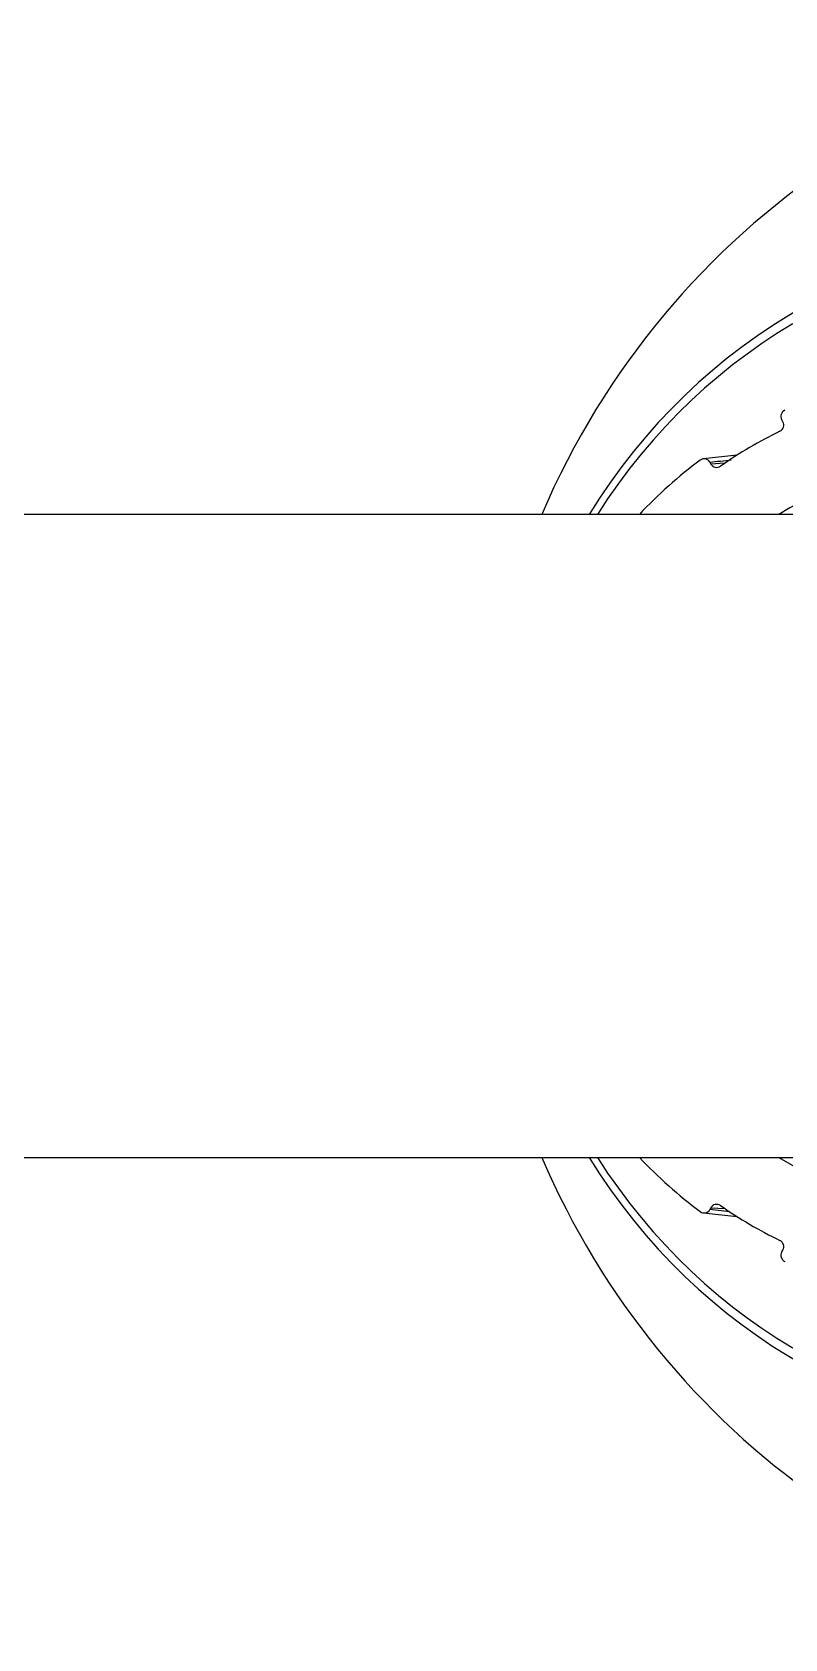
# Model space of a CAD drawing. Header units: millimetres. Extents: x -33000 to 294000, y 0 to 42408.
# Drawn here: x 278814.06 to 278836.31, y 18540.88 to 18588.35 of the extents above; entities that cross this region are included whole.
import ezdxf

# ---------------------------------------------------------------- set-up
doc = ezdxf.new("R2010")
doc.units = ezdxf.units.MM
doc.header["$LTSCALE"] = 50
doc.layers.add('arch', color=8, linetype='Continuous')

# ---------------------------------------------------------------- blocks, each defined once
blk = doc.blocks.new('A$C6CF502EC')
for p, q in [((-435.016, 12.292), (-435.047, 12.238)), ((-432.7, 11.141), (-433.691, 11.248)), ((-433.47, 11.105), (-432.891, 11.042)), ((-432.922, 10.987), (-433.336, 11.014)), ((-432.922, 10.987), (-432.891, 11.042)), ((-380.526, 9.5), (-440.471, 9.5)), ((-440.471, -9.5), (-380.526, -9.5)), ((-433.691, -11.248), (-432.7, -11.141)), ((-433.336, -11.014), (-432.922, -10.987)), ((-432.891, -11.042), (-432.922, -10.987)), ((-435.047, -12.237), (-435.016, -12.292))]:
    blk.add_line(p, q)
for centre, major_axis, ratio, start_param, end_param in [((-449.286, 0), (0, 23.75), 0.981627, 5.12388, 6.239824), ((-444.207, 0), (0, -17.898), 0.981627, 2.130294, 3.141593), ((-444.02, 0), (0, 17.525), 0.981627, 5.285288, 6.283185), ((-435.186, 12.392), (-0.001, -0.2), 0.981698, 1.052224, 2.730409), ((-434.877, 12.138), (0, -0.2), 0.981694, 4.190228, 5.838931), ((-440.566, 0), (0, -13.25), 0.981627, 2.539847, 2.696141), ((-440.566, 0), (0, 11.1), 0.981627, 5.739641, 7.853982), ((-433.092, 11.088), (0, -0.2), 0.981555, 5.680533, 7.327989), ((-432.721, 10.942), (0, -0.2), 0.981426, 2.51177, 4.189828), ((-440.566, 0), (0, -13.75), 0.981627, 2.333543, 2.51078), ((-440.566, 0), (0, 11.1), 0.981627, 1.570796, 3.685137), ((-449.286, 0), (0, 23.75), 0.981627, 3.141593, 4.300912), ((-444.207, 0), (0, -17.898), 0.981627, 0, 1.011298), ((-444.02, 0), (0, 17.525), 0.981627, 3.141593, 4.13949), ((-440.566, 0), (0, -13.75), 0.981627, 0.630813, 0.80805), ((-433.092, -11.088), (0, -0.2), 0.981555, 2.095538, 3.74424), ((-440.566, 0), (0, -13.25), 0.981627, 0.445452, 0.601746), ((-432.721, -10.942), (0, -0.2), 0.981426, 5.234829, 6.913014), ((-435.186, -12.392), (0.001, -0.2), 0.981698, 0.411191, 2.08925), ((-434.877, -12.137), (0, -0.2), 0.981694, 3.585842, 5.233298)]:
    blk.add_ellipse(centre, major_axis=major_axis, ratio=ratio, start_param=start_param, end_param=end_param)
blk.add_open_spline([(-432.891, -11.042), (-433.101, -11.065), (-433.312, -11.087), (-433.522, -11.11)], degree=3)

msp = doc.modelspace()

# ---------------------------------------------------------------- block references
at = {"layer": 'arch', "ltscale": 25, "rotation": 180}
msp.add_blockref('A$C6CF502EC', (278401.206, 18564.605), dxfattribs=at)

doc.saveas('drawing.dxf')
